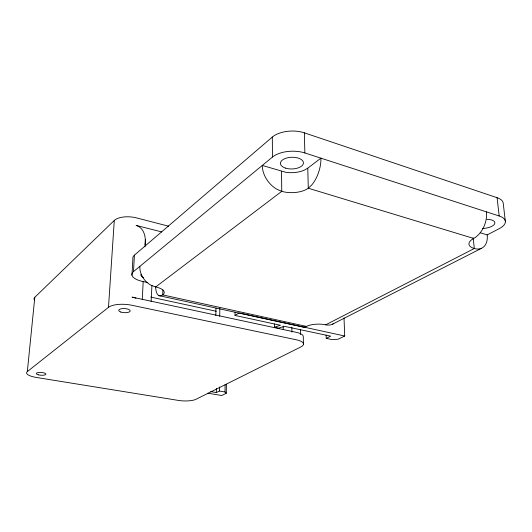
<?xml version="1.0" encoding="UTF-8"?>
<svg xmlns="http://www.w3.org/2000/svg" width="532" height="532" viewBox="0 0 532 532"><rect width="100%" height="100%" fill="white"/><g stroke="black" fill="none" stroke-linecap="round" stroke-linejoin="round"><path stroke-width="0.8" d="M274.412 323.941L274.439 327.227L280.464 325.278L235.011 315.436L235.038 312.131M207.879 393.188L221.698 395.515L226.286 393.294L226.399 384.171M226.286 393.294L225.016 391.978L225.109 384.669M219.709 316.36L219.842 308.101M210.672 391.605L216.318 392.563L219.443 391.02L219.503 386.95M215.819 315.529L215.952 308.141M216.318 392.563L216.391 388.407M162.918 289.96L162.712 294.901L160.691 295.858A17.842 7.016 -77.1 0 1 155.617 286.821M151.141 301.744L151.919 285.305M142.263 299.503L143.201 281.395M144.977 246.815C146.247 238.954 145.037 228.082 136.086 225.408L161.795 231.945M147.803 282.605L142.317 281.375A18.048 7.109 2.8 0 1 133.499 271.606L134.423 255.141L272.304 137.063A22.816 12.043 -1.7 0 1 304.37 132.847L497.081 197.698A20.854 9.13 -7.1 0 1 503.259 203.643L505.4 221.758M131.963 275.19L132.887 258.845A17.915 7.342 2.9 0 1 134.423 255.141M108.495 307.343A17.343 6.198 3.1 0 1 131.603 305.215L296.497 339.822A15.687 5.174 -0.6 0 1 300.813 346.97L196.082 399.259A13.174 3.644 1.3 0 1 178.479 400.43L36.362 377.454A14.53 4.176 3.9 0 1 27.332 371.595L108.495 307.343L114.287 220.448A16.665 7.355 3.9 0 1 136.511 217.894L168.691 226.22M144.97 244.88L145.362 239.407M27.332 371.595L34.799 297.302L114.287 220.448M133.499 271.606L272.477 157.046A23.036 11.711 -1.6 0 1 304.863 152.957L499.202 215.999A21.027 8.858 -6.8 0 1 499.249 228.634L487.206 234.918A20.09 12.948 60.2 0 1 474.298 248.511L325.69 324.826A13.706 4.708 -1.3 0 0 306.445 326.422A16.406 8.731 -77.2 0 1 301.777 326.794L158.869 295.599M307.775 168.172L320.909 158.144A22.996 11.345 -72.2 0 1 311.652 185.07L308.287 188.222A19.385 9.47 -1.5 0 1 281.767 191.334L276.773 189.186A22.683 16.512 52.6 0 1 262.269 165.439L285.943 172.328A19.199 9.762 -1.6 0 0 304.464 170.067L307.775 168.172L308.287 188.222L473.666 238.442A20.715 13.519 -69.6 0 0 486.487 211.869M139.869 266.339A18.248 15.175 50.8 0 0 151.427 285.445L155.703 286.947L281.767 191.334L281.514 171.384M473.666 238.442L470.966 240.231L469.337 242.14L468.872 244.042A17.676 7.142 -6.4 0 0 474.298 248.511L473.201 237.784M235.011 315.436L239.114 312.936M332.38 324.254L481.513 248.284M326.123 335.074L326.229 338.345L330.671 336.151L285.438 326.542A10.387 3.571 -0.7 0 0 278.848 328.171L274.439 327.227M344.005 317.917L344.729 336.018L338.093 339.223L332.42 339.675L326.229 338.345M219.443 391.02L225.016 391.978M150.702 297.069L216.305 311.28M239.925 313.109L344.729 336.018M306.445 326.422L162.712 294.901A15.155 5.726 2.6 0 0 155.703 286.947M480.21 232.757L487.206 234.918M497.081 197.698L499.202 215.999M304.37 132.847L304.863 152.957M303.446 344.423L303.287 337.035A15.634 5.267 -0.7 0 0 296.357 332.347L132.062 297.129A17.283 6.311 3.1 0 1 135.926 298.199M300.46 329.674L300.56 334.655M291.855 327.153L291.935 332.074M283.19 326.096L283.23 329.388M272.304 137.063L272.477 157.046M34.294 299.875A14.051 5.027 4.9 0 1 34.799 297.302M333.803 323.463A16.505 12.442 61.2 0 1 325.69 324.826M486.966 219.33A10.514 4.429 -6.8 0 1 494.634 223.846A10.514 4.429 -6.8 0 1 482.531 228.461M143.554 277.578A9.024 3.551 2.8 0 1 141.047 274.352M38.357 374.827A4.841 1.39 3.9 0 0 45.918 374.262A4.841 1.39 3.9 0 0 39.036 372.46A4.841 1.39 3.9 0 0 38.357 374.827M120.804 312.051A5.779 2.068 3.1 0 0 130.154 311.22A5.779 2.068 3.1 0 0 122.413 308.593A5.779 2.068 3.1 0 0 120.804 312.051M285.471 168.099A11.518 5.852 -1.6 0 0 303.406 163.304A11.518 5.852 -1.6 0 0 286.894 157.951A11.518 5.852 -1.6 0 0 285.471 168.099"/></g></svg>
